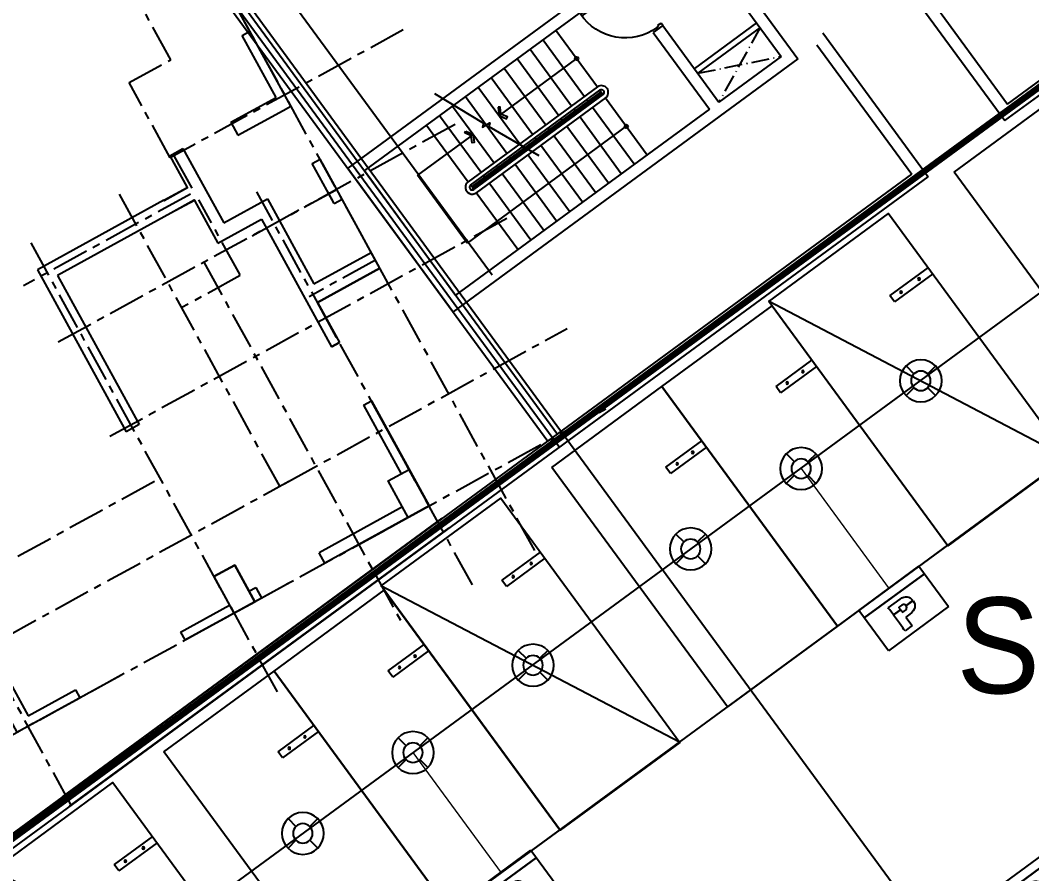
# Model space of a CAD drawing. Header units: millimetres. Extents: x 75184266 to 76346726, y -35077925 to -33679385.
# Drawn here: x 75448346 to 75465384, y -34549321 to -34534952 of the extents above; entities that cross this region are included whole.
import ezdxf
from ezdxf.enums import TextEntityAlignment as Align

# ---------------------------------------------------------------- set-up
doc = ezdxf.new("R2010")
doc.units = ezdxf.units.MM
doc.header["$LTSCALE"] = 50
doc.header["$MEASUREMENT"] = 0
for name, pattern in [('ACAD_ISO10W100', [18.5, 12, -3, 0.5, -3]), ('CENTER', [2, 1.25, -0.25, 0.25, -0.25]), ('XR-지하3층$0$H', [1.3, 0.8, -0.5])]:
    doc.linetypes.add(name, pattern=pattern)
doc.layers.get('0').update_dxf_attribs({"linetype": 'CONTINUOUS'})
for name, color, linetype in [('0-유도관제', 6, 'CONTINUOUS'), ('CEN', 1, 'CENTER'), ('CON', 2, 'CONTINUOUS'), ('DOOR', 7, 'CONTINUOUS'), ('HD', 7, 'CONTINUOUS'), ('open', 1, 'ACAD_ISO10W100'), ('PARKING', 7, 'CONTINUOUS'), ('W1', 3, 'CONTINUOUS'), ('XR-지하3층$0$일반주차', 8, 'CONTINUOUS'), ('XR-지하3층$0$확장형주차', 8, 'CONTINUOUS')]:
    doc.layers.add(name, color=color, linetype=linetype)
doc.layers.add('건축', color=8, linetype='CONTINUOUS', plot=False)
for name, color, linetype, lineweight in [('구역제어-S.C.M', 2, 'CONTINUOUS', 100), ('주차유도-LGM', 6, 'CONTINUOUS', 20), ('주차유도-USM', 1, 'CONTINUOUS', 35), ('주차유도-레이스웨이', 1, 'CONTINUOUS', 25)]:
    doc.layers.add(name, color=color, linetype=linetype, lineweight=lineweight)
doc.styles.add('HY중고딕', font='')
doc.styles.get('HY중고딕').set_extended_font_data('Dotum')

# ---------------------------------------------------------------- blocks, each defined once
blk = doc.blocks.new('XR-지하3층$0$일반형 주차')
at = {"layer": 'XR-지하3층$0$일반주차'}
for p, q in [((750, 3865), (0, 3865)), ((750, 3735), (750, 3865)), ((0, 3735), (750, 3735))]:
    blk.add_line(p, q, dxfattribs=at)
blk.add_lwpolyline([(2300, 5000), (0, 5000), (0, 0), (2300, 0)], close=True, dxfattribs=at)
for centre in [(238, 3800), (563, 3800)]:
    blk.add_circle(centre, 17.5, dxfattribs=at)
blk = doc.blocks.new('XR-지하3층$0$확장형 주차')
at = {"layer": 'XR-지하3층$0$확장형주차', "color": 7}
for p, q in [((0, 3965), (800, 3965)), ((800, 3835), (800, 3965)), ((0, 3835), (800, 3835))]:
    blk.add_line(p, q, dxfattribs=at)
blk.add_lwpolyline([(2500, 5100), (0, 0)], dxfattribs=at)
blk.add_lwpolyline([(2500, 5091), (0, 5091), (0, -9), (2500, -9)], close=True, dxfattribs=at)
for centre in [(238, 3900), (613, 3900)]:
    blk.add_circle(centre, 17.5, dxfattribs=at)
blk = doc.blocks.new('2P-Dr204')
at = {"color": 0}
for p, q in [((29, 50), (29, 955)), ((65, 50), (65, 956)), ((29, 50), (0, 50)), ((0, 50), (0, -50)), ((29, 14), (29, 50)), ((65, 50), (29, 50)), ((50, 14), (29, 14)), ((50, -50), (50, 14)), ((950, 14), (950, -50)), ((971, 14), (950, 14)), ((971, 14), (950, 14)), ((971, 50), (971, 14)), ((1000, 50), (971, 50)), ((1000, -50), (1000, 50)), ((50, -50), (0, -50)), ((1000, -50), (950, -50))]:
    blk.add_line(p, q, dxfattribs=at)
blk.add_arc((65, 50), 906, 0, 92.2294, dxfattribs=at)
blk = doc.blocks.new('A$C3C7850DE')
at = {"layer": 'CON', "ltscale": 100}
for p, q in [((-9, 7422), (-9, 222)), ((-9, 7422), (191, 7422)), ((191, 7422), (191, 422)), ((1191, 7422), (1191, 7222, 0)), ((1191, 7422), (2991, 7422)), ((2991, 7422), (2991, 222)), ((1191, 7222), (2791, 7222)), ((2791, 7222), (2791, 5922)), ((1191, 5922), (2791, 5922)), ((1191, 5922, 0), (1191, 5722, 0)), ((1191, 5722), (2791, 5722)), ((2791, 5722), (2791, 422)), ((191, 422), (2791, 422)), ((-9, 222), (2991, 222))]:
    blk.add_line(p, q, dxfattribs=at)
at = {"layer": 'HD', "ltscale": 10}
for p, q in [((191, 4422), (1376, 4422)), ((783, 4422), (783, 2802)), ((1376, 4422), (1376, 1722)), ((1476, 4422), (1446, 4422)), ((1446, 1722), (1446, 4422)), ((1476, 4422), (1476, 1722)), ((1506, 4422), (1476, 4422)), ((1506, 4422), (1506, 1722)), ((1506, 4422), (1536, 4422)), ((1536, 1722), (1536, 4422)), ((1606, 4422), (1606, 1722)), ((1606, 4422), (2791, 4422)), ((2198, 4422), (2198, 1097)), ((191, 4152), (1376, 4152)), ((1476, 4152), (1446, 4152)), ((1536, 4152), (1506, 4152)), ((2791, 4152), (1606, 4152)), ((191, 3882), (1376, 3882)), ((1476, 3882), (1446, 3882)), ((1536, 3882), (1506, 3882)), ((2791, 3882), (1606, 3882)), ((191, 3612), (1376, 3612)), ((1476, 3612), (1446, 3612)), ((1536, 3612), (1506, 3612)), ((2791, 3612), (1606, 3612)), ((191, 3342), (1376, 3342)), ((1476, 3342), (1446, 3342)), ((1536, 3342), (1506, 3342)), ((2791, 3342), (1606, 3342)), ((191, 3072), (1376, 3072)), ((1476, 3072), (1446, 3072)), ((1536, 3072), (1506, 3072)), ((2791, 3072), (1606, 3072)), ((191, 2802), (1376, 2802)), ((1476, 2802), (1446, 2802)), ((1536, 2802), (1506, 2802)), ((2791, 2802), (1606, 2802)), ((191, 2532), (1376, 2532)), ((1476, 2532), (1446, 2532)), ((1536, 2532), (1506, 2532)), ((2791, 2532), (1606, 2532)), ((191, 2262), (1376, 2262)), ((783, 2262), (783, 1097)), ((1476, 2262), (1446, 2262)), ((1536, 2262), (1506, 2262)), ((2791, 2262), (1606, 2262)), ((191, 1992), (1376, 1992)), ((1476, 1992), (1446, 1992)), ((1536, 1992), (1506, 1992)), ((2791, 1992), (1606, 1992)), ((191, 1722), (1376, 1722)), ((1476, 1722), (1446, 1722)), ((1506, 1722), (1476, 1722)), ((1536, 1722), (1506, 1722)), ((2791, 1722), (1606, 1722)), ((2198, 1097), (783, 1097))]:
    blk.add_line(p, q, dxfattribs=at)
blk.add_lwpolyline([(-159, 2141), (734, 2513), (779, 2461), (788, 2602), (833, 2551), (1726, 2943)], dxfattribs=at)
for points in [[(663, 2870), (783, 2802), (904, 2871), (886, 2900), (783, 2841), (680, 2900)], [(663, 2193), (783, 2262), (904, 2193), (886, 2163), (783, 2222), (680, 2164)]]:
    blk.add_lwpolyline(points, close=True, dxfattribs=at)
for centre in [(783, 4422), (783, 4422), (2198, 4422), (2198, 4422)]:
    blk.add_circle(centre, 30, dxfattribs=at)
for centre, radius, start, end in [((1491, 4422), 115, 0, 180), ((1491, 4422), 45, 0, 180), ((1491, 1722), 115, 180, 0), ((1491, 1722), 45, 180, 0)]:
    blk.add_arc(centre, radius, start, end, dxfattribs=at)
at = {"layer": 'open', "ltscale": 0.5}
for p, q in [((2191, 7222), (2791, 5922)), ((2191, 5922), (2791, 7222))]:
    blk.add_line(p, q, dxfattribs=at)
at = {"layer": 'W1', "ltscale": 100}
for p, q in [((2091, 7222), (2091, 5922)), ((2191, 7222), (2191, 5922))]:
    blk.add_line(p, q, dxfattribs=at)
at = {"layer": 'DOOR', "extrusion": (-1.015e-13, 9.27e-13, -1), "zscale": -1, "rotation": 180.0000577049292}
for p in [(-191, 7372, 0), (-191, 5872, 0)]:
    blk.add_blockref('2P-Dr204', p, dxfattribs=at)
blk = doc.blocks.new('센서')
at = {"layer": '0-유도관제', "color": 0}
for p, q in [((405935, 34224), (406072, 34088)), ((406311, 34088), (406447, 34225)), ((405936, 33712), (406072, 33849)), ((406311, 33849), (406448, 33713))]:
    blk.add_line(p, q, dxfattribs=at)
for major_axis, start_param, end_param in [((0, 362), 2.801804347482335, 9.084989654661921), ((0, 169), 2.862310370331367, 9.145495677510954)]:
    blk.add_ellipse((406192, 33969), major_axis=major_axis, ratio=1, start_param=start_param, end_param=end_param, dxfattribs=at)
blk = doc.blocks.new('만공차등')
at = {"layer": '0-유도관제', "color": 0}
for p, q in [((305755, 78525), (306597, 78525)), ((305755, 77269), (305755, 78525)), ((306442, 77269), (306442, 78525)), ((306442, 78525), (306442, 77269)), ((306597, 78525), (306597, 77269)), ((306185, 78101), (306185, 77952)), ((306191, 78101), (306191, 77952)), ((306185, 77838), (306185, 77693)), ((306191, 77838), (306191, 77693)), ((306597, 77269), (305755, 77269))]:
    blk.add_line(p, q, dxfattribs=at)
for points in [[(305858, 77952), (305858, 77952), (305858, 78101), (305858, 78101)], [(305858, 78101), (305858, 78101), (306044, 78101), (306185, 78101)], [(306191, 78101), (306274, 78101), (306339, 78101), (306339, 78101)], [(306339, 78101), (306339, 78101), (306339, 77854), (306339, 77854)], [(306037, 77952), (306037, 77952), (305858, 77952), (305858, 77952)], [(306037, 77870), (306037, 77870), (306037, 77952), (306037, 77952)], [(306078, 77737), (306050, 77766), (306037, 77810), (306037, 77870)], [(306134, 77952), (306134, 77952), (306134, 77915), (306134, 77915)], [(306185, 77952), (306159, 77952), (306134, 77952), (306134, 77952)], [(306134, 77915), (306134, 77887), (306139, 77867), (306149, 77855)], [(306241, 77952), (306241, 77952), (306217, 77952), (306191, 77952)], [(306226, 77853), (306236, 77863), (306241, 77882), (306241, 77909)], [(306241, 77909), (306241, 77909), (306241, 77952), (306241, 77952)], [(306185, 77693), (306139, 77694), (306104, 77709), (306078, 77737)], [(306149, 77855), (306158, 77844), (306170, 77838), (306185, 77838)], [(306191, 77838), (306204, 77838), (306216, 77843), (306226, 77853)], [(306339, 77854), (306339, 77800), (306327, 77760), (306301, 77733)]]:
    blk.add_open_spline(points, degree=3, dxfattribs=at)
blk.add_open_spline([(306301, 77733), (306275, 77706), (306239, 77693), (306192, 77693), (306191, 77693), (306191, 77693), (306191, 77693)], degree=3, knots=[0.4989771, 0.4989771, 0.4989771, 0.4989771, 0.9979543, 0.9979543, 0.9979543, 1, 1, 1, 1], dxfattribs=at)

msp = doc.modelspace()

# ---------------------------------------------------------------- linework, layer by layer
at = {"layer": 'CEN', "ltscale": 10}
for p, q in [((75450880.6, -34535615.7), (75449790.8, -34533630.1)), ((75454797, -34535114.6), (75450874.5, -34537267.4)), ((75450179.2, -34536000.6), (75450880.6, -34535615.7)), ((75450874.5, -34537267.4), (75450179.2, -34536000.6))]:
    msp.add_line(p, q, dxfattribs=at)
for points in [[(75457013.4, -34543880.5), (75446718.8, -34525122.8)], [(75455670.2, -34536705.8), (75448898.5, -34540422.2)], [(75450935.8, -34537233.7), (75451272.6, -34537847.4)], [(75451215.6, -34537878.6), (75448403.7, -34539421.9)], [(75452717.6, -34542797.8), (75450018.5, -34537879.7)], [(75452048.8, -34539240.8), (75451353.6, -34537974.1)], [(75455961.5, -34544457.9), (75452330.9, -34537842.6)], [(75456541, -34538292.5), (75449769.4, -34542008.9)], [(75452678.4, -34546259.7), (75448528.2, -34538697.7)], [(75454330.7, -34538992.3), (75453212.9, -34539605.7)], [(75451440.9, -34539026.9), (75454778, -34545107.4)], [(75452053.6, -34539249.6), (75451067.4, -34539790.8)], [(75452805.3, -34542749.6), (75457556.2, -34540142.2)], [(75449206.9, -34548164.9), (75445405.5, -34541238.5)], [(75445168.6, -34548651.9), (75458277.9, -34541457.2)], [(75443922.5, -34546381.4), (75450637.1, -34542696.2)], [(75446309.3, -34546314.8), (75452871, -34542713.6)]]:
    msp.add_lwpolyline(points, dxfattribs=at)
at = {"layer": 'CEN', "ltscale": 10, "elevation": 0}
msp.add_lwpolyline([(75452251.8, -34538581.9), (75453654.4, -34537812.1)], dxfattribs=at)
at = {"layer": '건축', "ltscale": 1000}
msp.add_line((75440255.1, -34561174.9), (75512999.3, -34507842.6), dxfattribs=at)
at = {"layer": '건축', "ltscale": 100}
for p, q in [((75447146.2, -34528110.9), (75457431.8, -34542140.5)), ((75456296.7, -34539246.2), (75449677.1, -34530217.2)), ((75464975.1, -34536362.2), (75472757.6, -34530656.4)), ((75464932.1, -34536641.7), (75472875.9, -34530817.7)), ((75461605, -34531765.2, 0), (75464975.1, -34536362.2, 0)), ((75461561.9, -34532044.8, 0), (75464932.1, -34536641.7, 0)), ((75461864.8, -34535164, 0), (75463641.7, -34537587.7, 0)), ((75461765.8, -34535367.2, 0), (75463362.2, -34537544.7, 0)), ((75437393.6, -34556583.5), (75463362.2, -34537544.7)), ((75437511.9, -34556744.8), (75463641.7, -34537587.7)), ((75449059.7, -34548023.9), (75455453.7, -34543336.3)), ((75449178, -34548185.2), (75455572, -34543497.5))]:
    msp.add_line(p, q, dxfattribs=at)
at = {"layer": '건축', "ltscale": 0.5}
for p, q in [((75449101.3, -34530608.5), (75457394.2, -34541920.1)), ((75448940, -34530726.8), (75457232.9, -34542038.3))]:
    msp.add_line(p, q, dxfattribs=at)
at = {"layer": '건축'}
for p, q in [((75452082.2, -34535207.2), (75452213.7, -34535135)), ((75452082.2, -34535207.2), (75452213.7, -34535135)), ((75452906.5, -34536397.4), (75452213.7, -34535135)), ((75452775, -34536469.6), (75452906.5, -34536397.4)), ((75451085.6, -34537111.6), (75451773.6, -34538365.2)), ((75450866.4, -34537231.9), (75451159.9, -34537766.7)), ((75453767.8, -34537966.6), (75453397.3, -34537291.6)), ((75450765.4, -34537983.2), (75448635.1, -34539152.3)), ((75451280.2, -34537985.8), (75451674.7, -34538704.7)), ((75453636.3, -34538038.8), (75453530.4, -34537845.9)), ((75453636.3, -34538038.8), (75453767.8, -34537966.6)), ((75453636.3, -34538038.8), (75453767.8, -34537966.6)), ((75453636.3, -34538038.8), (75453767.8, -34537966.6)), ((75450885.7, -34538202.3), (75448974.6, -34539251.2)), ((75454402.8, -34539123.8), (75454258.5, -34538860.8)), ((75448635.1, -34539152.3), (75450131.4, -34541878.7)), ((75448974.6, -34539251.2), (75450350.6, -34541758.4)), ((75453721.3, -34540376.2, 0), (75453589.8, -34540448.3, 0)), ((75454128.7, -34541430.2, 0), (75454260.2, -34541358, 0)), ((75454260.2, -34541358, 0), (75455232.1, -34543128.8)), ((75454128.7, -34541430.2, 0), (75454763.8, -34542587.3, 0)), ((75454785.2, -34543146, 0), (75453382.5, -34543915.8, 0)), ((75455232.1, -34543128.8), (75453478.8, -34544091.1, 0)), ((75446815.1, -34543630.3), (75448479.8, -34546663.5)), ((75453478.8, -34544091.1, 0), (75453382.5, -34543915.8, 0)), ((75451958.5, -34544127), (75452295.3, -34544740.6)), ((75451607.8, -34544319.4), (75451944.6, -34544933.1)), ((75451048.4, -34545253.8), (75451120.6, -34545385.3)), ((75451048.4, -34545253.8), (75451120.6, -34545385.3)), ((75449277.6, -34546225.7), (75449349.7, -34546357.2))]:
    msp.add_line(p, q, dxfattribs=at)
at = {"layer": '건축', "linetype": 'XR-지하3층$0$H', "ltscale": 50}
msp.add_lwpolyline([(75438953.1, -34531456.2), (75441794.2, -34536632.9), (75441312, -34536897.5), (75444213.2, -34542183.7), (75446476.9, -34546308.4), (75447603.4, -34545690.1), (75448289, -34546939.4), (75455232.1, -34543128.8), (75453350.9, -34539701.1), (75454402.8, -34539123.8), (75450621.2, -34532233.3)], dxfattribs=at)
at = {"layer": '건축'}
for points in [[(75452654.8, -34536250.4), (75452082.2, -34535207.2)], [(75451892.1, -34536669), (75452654.8, -34536250.4)], [(75452012.4, -34536888.1), (75452775, -34536469.6)], [(75451892.1, -34536669), (75452012.4, -34536888.1)], [(75450866.4, -34537231.9), (75451085.6, -34537111.6)], [(75453636.3, -34538038.8), (75453265.8, -34537363.7)], [(75451773.6, -34538365.2), (75452510, -34537961.1)], [(75452510, -34537961.1), (75453294.2, -34539390)], [(75451674.7, -34538704.7), (75452411.1, -34538300.5)], [(75452411.1, -34538300.5), (75453589.8, -34540448.3)], [(75453350.9, -34539701.1), (75453721.3, -34540376.2)], [(75451607.8, -34544319.4), (75451958.5, -34544127)], [(75452199.1, -34544565.3), (75452313, -34544502.7)], [(75451048.4, -34545253.8), (75451872.5, -34544801.6)], [(75451120.6, -34545385.3), (75452409.2, -34544678.1)], [(75451048.4, -34545253.8), (75451120.6, -34545385.3)], [(75451048.4, -34545253.8), (75451120.6, -34545385.3)], [(75448479.8, -34546663.5), (75449277.6, -34546225.7)], [(75449277.6, -34546225.7), (75449349.7, -34546357.2)], [(75449277.6, -34546225.7), (75449349.7, -34546357.2)], [(75448289, -34546939.4), (75449349.7, -34546357.2)]]:
    msp.add_lwpolyline(points, dxfattribs=at)
at = {"layer": '건축', "ltscale": 0.5}
for points in [[(75453265.8, -34537363.7), (75453397.3, -34537291.6)], [(75451159.9, -34537766.7), (75451164.7, -34537775.4), (75450770.2, -34537991.9), (75450765.4, -34537983.2)], [(75450885.7, -34538202.3), (75450880.9, -34538193.6), (75451275.3, -34537977), (75451280.2, -34537985.8)], [(75453294.2, -34539390), (75454258.5, -34538860.8)], [(75454402.8, -34539123.8), (75453350.9, -34539701.1)], [(75450350.6, -34541758.4), (75450131.4, -34541878.7)], [(75451944.6, -34544933.1), (75452295.3, -34544740.6), (75451958.5, -34544127), (75451607.8, -34544319.4)]]:
    msp.add_lwpolyline(points, dxfattribs=at)
at = {"layer": '건축'}
for points in [[(75451159.9, -34537766.7), (75451164.7, -34537775.4), (75450770.2, -34537991.9), (75450765.4, -34537983.2)], [(75451275.3, -34537977), (75451280.2, -34537985.8), (75450885.7, -34538202.3), (75450880.9, -34538193.6)]]:
    msp.add_lwpolyline(points, close=True, dxfattribs=at)
at = {"layer": '건축', "elevation": 0}
for points in [[(75453589.8, -34540448.3), (75453721.3, -34540376.2)], [(75454128.7, -34541430.2), (75454260.2, -34541358)], [(75452313, -34544502.7), (75452409.2, -34544678.1)], [(75452337.1, -34544546.6), (75452409.2, -34544678.1)], [(75452337.1, -34544546.6), (75452409.2, -34544678.1)]]:
    msp.add_lwpolyline(points, dxfattribs=at)
at = {"layer": '건축', "ltscale": 0.5}
msp.add_lwpolyline([(75454895.3, -34542515.2), (75455232.1, -34543128.8), (75454881.4, -34543321.3), (75454544.6, -34542707.6)], close=True, dxfattribs=at)
at = {"layer": '구역제어-S.C.M', "ltscale": 0.5}
msp.add_line((75436380.4, -34557383.3), (75515521.4, -34499490.3), dxfattribs=at)
at = {"layer": '주차유도-LGM', "color": 6, "lineweight": 20, "ltscale": 500}
for p, q in [((75461500, -34542499.9), (75462983.5, -34544523.4)), ((75454961.9, -34547281.5), (75456445.4, -34549304.9))]:
    msp.add_line(p, q, dxfattribs=at)
at = {"layer": '주차유도-레이스웨이', "ltscale": 0.5}
for p, q in [((75439757.4, -34558428.6), (75497166.8, -34516350.9)), ((75445297.4, -34525279.5), (75459166.9, -34544202.6)), ((75465675.7, -34553077.2), (75459166.9, -34544202.6))]:
    msp.add_line(p, q, dxfattribs=at)

# ---------------------------------------------------------------- block references
at = {"layer": '건축', "ltscale": 0.5, "rotation": 306.2468838053784}
msp.add_blockref('A$C3C7850DE', (75453689.2, -34537579.8), dxfattribs=at)
at = {"layer": '건축', "xscale": -1, "rotation": 36.24693490030937}
for name, p in [('XR-지하3층$0$일반형 주차', (75468890.7, -34540180.8)), ('XR-지하3층$0$확장형 주차', (75465982.7, -34542313.3)), ('XR-지하3층$0$일반형 주차', (75463966.5, -34543791.5)), ('XR-지하3층$0$일반형 주차', (75462111.6, -34545151.4)), ('XR-지하3층$0$확장형 주차', (75459450.2, -34547102.6)), ('XR-지하3층$0$일반형 주차', (75457434, -34548580.8)), ('XR-지하3층$0$일반형 주차', (75455579.1, -34549940.7)), ('XR-지하3층$0$확장형 주차', (75452917.8, -34551891.8))]:
    msp.add_blockref(name, p, dxfattribs=at)
at = {"layer": '주차유도-LGM', "color": 6, "rotation": 126.2469349002818}
for p in [(75707080.5, -34745720.9), (75700542.4, -34750502.5), (75709259.7, -34750507.3)]:
    msp.add_blockref('만공차등', p, dxfattribs=at)
at = {"layer": '주차유도-USM', "extrusion": (0, 0, -1), "xscale": 0.9750000000000001, "yscale": 0.9750000000000001, "zscale": -0.9750000000000001, "rotation": 270}
for p in [(-75496635.6, -34144984.9), (-75494619.4, -34146463.1), (-75492758.9, -34147815.3), (-75490103.1, -34149774.2), (-75488081.3, -34151244.7), (-75486226.5, -34152604.5)]:
    msp.add_blockref('센서', p, dxfattribs=at)

# ---------------------------------------------------------------- texts
at = {"layer": 'PARKING', "color": 3, "style": 'HY중고딕'}
msp.add_text('SCM7', height=1612.22, dxfattribs=at).set_placement((75467046.3, -34545476, 376), align=Align.MIDDLE)

doc.saveas('drawing.dxf')
